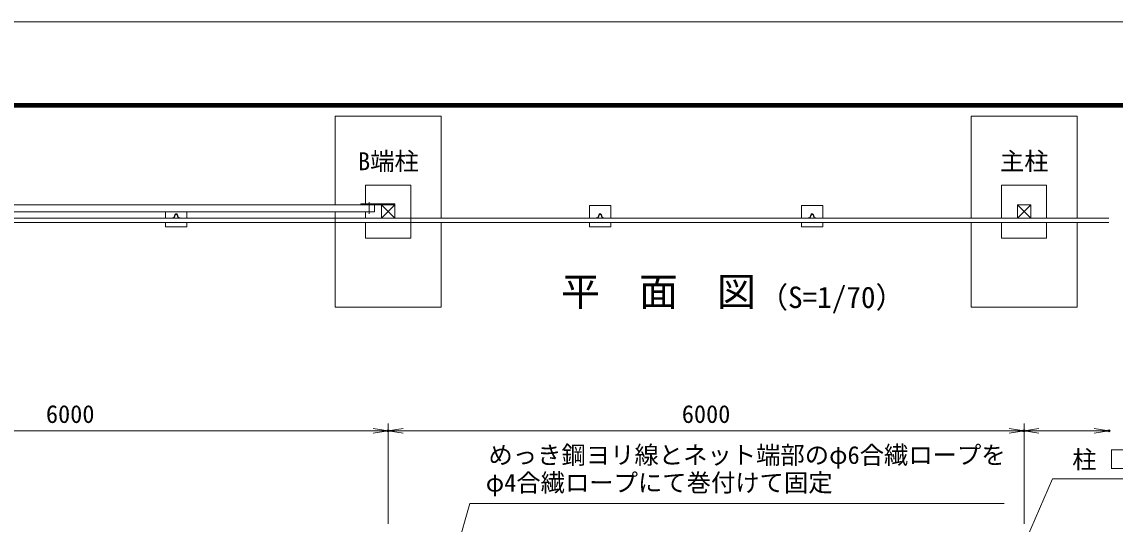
# Model space of a CAD drawing. Units: millimetres at full size. Extents: x -14700 to 14700, y -10395 to 10395.
# Drawn here: x -9101 to 1215, y 5659 to 10395 of the extents above; entities that cross this region are included whole.
import ezdxf
from ezdxf.enums import TextEntityAlignment as Align

# ---------------------------------------------------------------- set-up
doc = ezdxf.new("R2010")
doc.units = ezdxf.units.MM
doc.header["$LTSCALE"] = 40
doc.header["$PDMODE"] = 32
doc.header["$PDSIZE"] = 20
doc.linetypes.add('USER1', pattern=[50.8, 31.75, -6.35, 6.35, -6.35])
for name, color, linetype, lineweight in [('0-0_D-STR3', 3, 'Continuous', 13), ('0-1_D-STR1', 1, 'Continuous', 18), ('0-2_D-BMK', 2, 'USER1', 13), ('0-3_D-STR4', 7, 'Continuous', 18), ('0-6_D-STR-DIM', 7, 'Continuous', 13), ('0-7_0', 7, 'Continuous', 18), ('0-9_D-STR-TXT', 7, 'Continuous', 13), ('0-A_D-TTL-TXT', 7, 'Continuous', 13), ('0-C_D-TTL', 7, 'Continuous', 18)]:
    doc.layers.add(name, color=color, linetype=linetype, lineweight=lineweight)
doc.layers.add('0-8_Defpoints', color=253, linetype='Continuous')
doc.styles.add('ＭＳ ゴシック', font='')
doc.styles.get('ＭＳ ゴシック').set_extended_font_data('MS Gothic')

# ---------------------------------------------------------------- blocks, each defined once
blk = doc.blocks.new('_Open')
at = {"layer": '0-7_0'}
blk.add_line((-40, 6.67), (0, 0), dxfattribs=at)
blk.add_lwpolyline([(-40, -6.67), (0, 0), (-40, 0)], dxfattribs=at)

msp = doc.modelspace()

# ---------------------------------------------------------------- linework, layer by layer
at = {"layer": '0-0_D-STR3'}
for p, q in [((-5581.74, 8677.87), (-5901.74, 8677.87)), ((-5901.74, 8677.87), (-5901.74, 8668.87)), ((-5581.74, 8668.87), (-5901.74, 8668.87)), ((-5581.74, 8677.87), (-5581.74, 8668.87))]:
    msp.add_line(p, q, dxfattribs=at)
at = {"layer": '0-1_D-STR1'}
for p, q in [((-11514.24, 8668.87), (-5774.24, 8668.87)), ((-5774.24, 8668.87), (-5774.24, 8603.87)), ((-5706.74, 8668.87), (-5581.74, 8543.87)), ((-5581.74, 8668.87), (-5706.74, 8543.87)), ((293.26, 8668.87), (418.26, 8543.87)), ((418.26, 8668.87), (293.26, 8543.87)), ((-11514.24, 8603.87), (-5774.24, 8603.87)), ((-7638.67, 8583.87), (-7649.81, 8583.87)), ((-7640.17, 8579.37), (-7647.97, 8579.37)), ((-3638.67, 8583.87), (-3649.81, 8583.87)), ((-3640.17, 8579.37), (-3647.97, 8579.37)), ((-1638.67, 8583.87), (-1649.81, 8583.87)), ((-1640.17, 8579.37), (-1647.97, 8579.37)), ((-11706.74, 8543.87), (1155.76, 8543.87)), ((-11706.74, 8503.87), (1155.76, 8503.87)), ((-7680.74, 8545.87), (-7680.74, 8543.87)), ((-7664.71, 8543.87), (-7680.74, 8543.87)), ((-7668.98, 8547.37), (-7679.24, 8547.37)), ((-7623.77, 8543.87), (-7607.74, 8543.87)), ((-7619.49, 8547.37), (-7609.24, 8547.37)), ((-7607.74, 8545.87), (-7607.74, 8543.87)), ((-7607.74, 8545.87), (-7607.74, 8543.87)), ((-3680.74, 8545.87), (-3680.74, 8543.87)), ((-3664.71, 8543.87), (-3680.74, 8543.87)), ((-3668.98, 8547.37), (-3679.24, 8547.37)), ((-3623.77, 8543.87), (-3607.74, 8543.87)), ((-3619.49, 8547.37), (-3609.24, 8547.37)), ((-3607.74, 8545.87), (-3607.74, 8543.87)), ((-3607.74, 8545.87), (-3607.74, 8543.87)), ((-1680.74, 8545.87), (-1680.74, 8543.87)), ((-1664.71, 8543.87), (-1680.74, 8543.87)), ((-1668.98, 8547.37), (-1679.24, 8547.37)), ((-1623.77, 8543.87), (-1607.74, 8543.87)), ((-1619.49, 8547.37), (-1609.24, 8547.37)), ((-1607.74, 8545.87), (-1607.74, 8543.87)), ((-1607.74, 8545.87), (-1607.74, 8543.87))]:
    msp.add_line(p, q, dxfattribs=at)
for points in [[(-5706.74, 8668.87), (-5706.74, 8543.87), (-5581.74, 8543.87), (-5581.74, 8668.87)], [(293.26, 8668.87), (293.26, 8543.87), (418.26, 8543.87), (418.26, 8668.87)]]:
    msp.add_lwpolyline(points, close=True, dxfattribs=at)
for centre, radius, start, end in [((-7576.28, 8533.02), 90.5, 146.67148, 168.8028), ((-7579.24, 8533.07), 84, 147.4916, 171.15527), ((-7649.81, 8581.37), 2.5, 90, 146.67148), ((-7647.97, 8576.87), 2.5, 90, 147.4916), ((-7640.51, 8576.87), 2.5, 32.5084, 90), ((-7638.67, 8581.37), 2.5, 33.32852, 90), ((-7709.24, 8533.07), 84, 8.84473, 32.5084), ((-7712.2, 8533.02), 90.5, 11.1972, 33.32852), ((-3576.28, 8533.02), 90.5, 146.67148, 168.8028), ((-3579.24, 8533.07), 84, 147.4916, 171.15527), ((-3649.81, 8581.37), 2.5, 90, 146.67148), ((-3647.97, 8576.87), 2.5, 90, 147.4916), ((-3640.51, 8576.87), 2.5, 32.5084, 90), ((-3638.67, 8581.37), 2.5, 33.32852, 90), ((-3709.24, 8533.07), 84, 8.84473, 32.5084), ((-3712.2, 8533.02), 90.5, 11.1972, 33.32852), ((-1576.28, 8533.02), 90.5, 146.67148, 168.8028), ((-1579.24, 8533.07), 84, 147.4916, 171.15527), ((-1649.81, 8581.37), 2.5, 90, 146.67148), ((-1647.97, 8576.87), 2.5, 90, 147.4916), ((-1640.51, 8576.87), 2.5, 32.5084, 90), ((-1638.67, 8581.37), 2.5, 33.32852, 90), ((-1709.24, 8533.07), 84, 8.84473, 32.5084), ((-1712.2, 8533.02), 90.5, 11.1972, 33.32852), ((-7679.24, 8545.87), 1.5, 90, 180), ((-7668.98, 8551.37), 4, 270, 348.8028), ((-7664.71, 8546.37), 2.5, 270, 351.15527), ((-7623.77, 8546.37), 2.5, 188.84473, 270), ((-7619.49, 8551.37), 4, 191.1972, 270), ((-7609.24, 8545.87), 1.5, 0, 90), ((-3679.24, 8545.87), 1.5, 90, 180), ((-3668.98, 8551.37), 4, 270, 348.8028), ((-3664.71, 8546.37), 2.5, 270, 351.15527), ((-3623.77, 8546.37), 2.5, 188.84473, 270), ((-3619.49, 8551.37), 4, 191.1972, 270), ((-3609.24, 8545.87), 1.5, 0, 90), ((-1679.24, 8545.87), 1.5, 90, 180), ((-1668.98, 8551.37), 4, 270, 348.8028), ((-1664.71, 8546.37), 2.5, 270, 351.15527), ((-1623.77, 8546.37), 2.5, 188.84473, 270), ((-1619.49, 8551.37), 4, 191.1972, 270), ((-1609.24, 8545.87), 1.5, 0, 90)]:
    msp.add_arc(centre, radius, start, end, dxfattribs=at)
at = {"layer": '0-2_D-BMK'}
msp.add_line((-5824.24, 8585.37), (-5824.24, 8696.37), dxfattribs=at)
at = {"layer": '0-3_D-STR4'}
for p, q in [((-6144.24, 9506.37), (-6144.24, 8668.87)), ((-5144.24, 9506.37), (-6144.24, 9506.37)), ((-5144.24, 8543.87), (-5144.24, 9506.37)), ((-144.24, 9506.37), (-144.24, 8543.87)), ((855.76, 9506.37), (-144.24, 9506.37)), ((855.76, 8543.87), (855.76, 9506.37)), ((-5856.74, 8856.37), (-5856.74, 8677.87)), ((143.26, 8856.37), (143.26, 8543.87)), ((568.26, 8856.37), (143.26, 8856.37)), ((568.26, 8543.87), (568.26, 8856.37)), ((-7744.24, 8603.87), (-7744.24, 8543.87)), ((-7544.24, 8543.87), (-7544.24, 8603.87)), ((-6144.24, 8603.87), (-6144.24, 7706.37)), ((-5856.74, 8603.87), (-5856.74, 8543.87)), ((-3744.24, 8663.87), (-3744.24, 8543.87)), ((-1744.24, 8663.87), (-1744.24, 8543.87)), ((-5856.74, 8503.87), (-5856.74, 8356.37)), ((-144.24, 8503.87), (-144.24, 7706.37)), ((143.26, 8503.87), (143.26, 8356.37))]:
    msp.add_line(p, q, dxfattribs=at)
for points in [[(-5856.74, 8356.37), (-5431.74, 8356.37), (-5431.74, 8856.37), (-5856.74, 8856.37)], [(-3544.24, 8543.87), (-3544.24, 8663.87), (-3744.24, 8663.87)], [(-1544.24, 8543.87), (-1544.24, 8663.87), (-1744.24, 8663.87)], [(-7744.24, 8503.87), (-7744.24, 8463.87), (-7544.24, 8463.87), (-7544.24, 8503.87)], [(-6144.24, 7706.37), (-5144.24, 7706.37), (-5144.24, 8503.87)], [(-3744.24, 8503.87), (-3744.24, 8463.87), (-3544.24, 8463.87), (-3544.24, 8503.87)], [(-1744.24, 8503.87), (-1744.24, 8463.87), (-1544.24, 8463.87), (-1544.24, 8503.87)], [(-144.24, 7706.37), (855.76, 7706.37), (855.76, 8503.87)], [(143.26, 8356.37), (568.26, 8356.37), (568.26, 8503.87)]]:
    msp.add_lwpolyline(points, dxfattribs=at)
at = {"layer": '0-6_D-STR-DIM'}
for p, q in [((-5644.24, 5663.52), (-5644.24, 6609.25)), ((-5644.24, 5663.52), (-5644.24, 6609.25)), ((355.76, 5663.52), (355.76, 6609.25)), ((355.76, 5663.52), (355.76, 6609.25)), ((-11644.24, 6539.25), (-5644.24, 6539.25)), ((-5644.24, 6539.25), (355.76, 6539.25)), ((355.76, 6539.25), (1155.76, 6539.25))]:
    msp.add_line(p, q, dxfattribs=at)
at = {"layer": '0-8_Defpoints'}
for p in [(-5644.24, 6539.25), (355.76, 6539.25), (1155.76, 6539.25)]:
    msp.add_point(p, dxfattribs=at)
at = {"layer": '0-9_D-STR-TXT'}
for points in [[(2616.35, 6086.31), (625.04, 6086.31), (378.45, 5519.59)], [(168.51, 5854.33), (-4873.31, 5854.33), (-4990.52, 5444.44)]]:
    msp.add_lwpolyline(points, dxfattribs=at)
at = {"layer": '0-C_D-TTL', "color": 2}
msp.add_lwpolyline([(-14700, 10395), (14700, 10395), (14700, -10395), (-14700, -10395)], close=True, dxfattribs=at)
at = {"layer": '0-C_D-TTL'}
for points in [[(-13755, 9625), (13755, 9625), (13755, -9625), (-13755, -9625)], [(-13746.25, 9616.25), (13746.25, 9616.25), (13746.25, -9616.25), (-13746.25, -9616.25)], [(-13737.5, 9607.5), (13737.5, 9607.5), (13737.5, -9607.5), (-13737.5, -9607.5)], [(-13728.75, 9598.75), (13728.75, 9598.75), (13728.75, -9598.75), (-13728.75, -9598.75)], [(-13720, 9590), (13720, 9590), (13720, -9590), (-13720, -9590)]]:
    msp.add_lwpolyline(points, close=True, dxfattribs=at)

# ---------------------------------------------------------------- block references
at = {"layer": '0-6_D-STR-DIM', "xscale": 3.5, "yscale": 3.5}
for p in [(-5644.24, 6539.25), (355.76, 6539.25), (1155.76, 6539.25)]:
    msp.add_blockref('_Open', p, dxfattribs=at)
at = {"layer": '0-6_D-STR-DIM', "xscale": 3.5, "yscale": 3.5, "rotation": 180}
for p in [(-5644.24, 6539.25), (355.76, 6539.25)]:
    msp.add_blockref('_Open', p, dxfattribs=at)

# ---------------------------------------------------------------- texts
at = {"layer": '0-6_D-STR-DIM', "style": 'ＭＳ ゴシック'}
for p in [(-8873.56, 6562.87), (-2873.56, 6562.87)]:
    msp.add_text('6000', height=168.3, dxfattribs=at).set_placement(p, align=Align.BOTTOM_LEFT)
at = {"layer": '0-9_D-STR-TXT', "style": 'ＭＳ ゴシック'}
for s, p in [('B端柱', (-5928.5, 8946.26)), ('主柱', (128.35, 8946.7)), ('めっき鋼ヨリ線とネット端部のφ6合繊ロープを', (-4697.74, 6176.68)), ('柱 □125x125x4.5', (810.38, 6133.92)), ('φ4合繊ロープにて巻付けて固定', (-4723.5, 5915.7))]:
    msp.add_text(s, height=168.3, dxfattribs=at).set_placement(p, align=Align.BOTTOM_LEFT)
at = {"layer": '0-A_D-TTL-TXT', "style": 'ＭＳ ゴシック'}
for s, height, p in [('平\u3000面\u3000図', 269.5, (-4012.63, 7636.19)), ('（S=1/70）', 202.1, (-2146.53, 7636.35))]:
    msp.add_text(s, height=height, dxfattribs=at).set_placement(p, align=Align.BOTTOM_LEFT)

doc.saveas('drawing.dxf')
